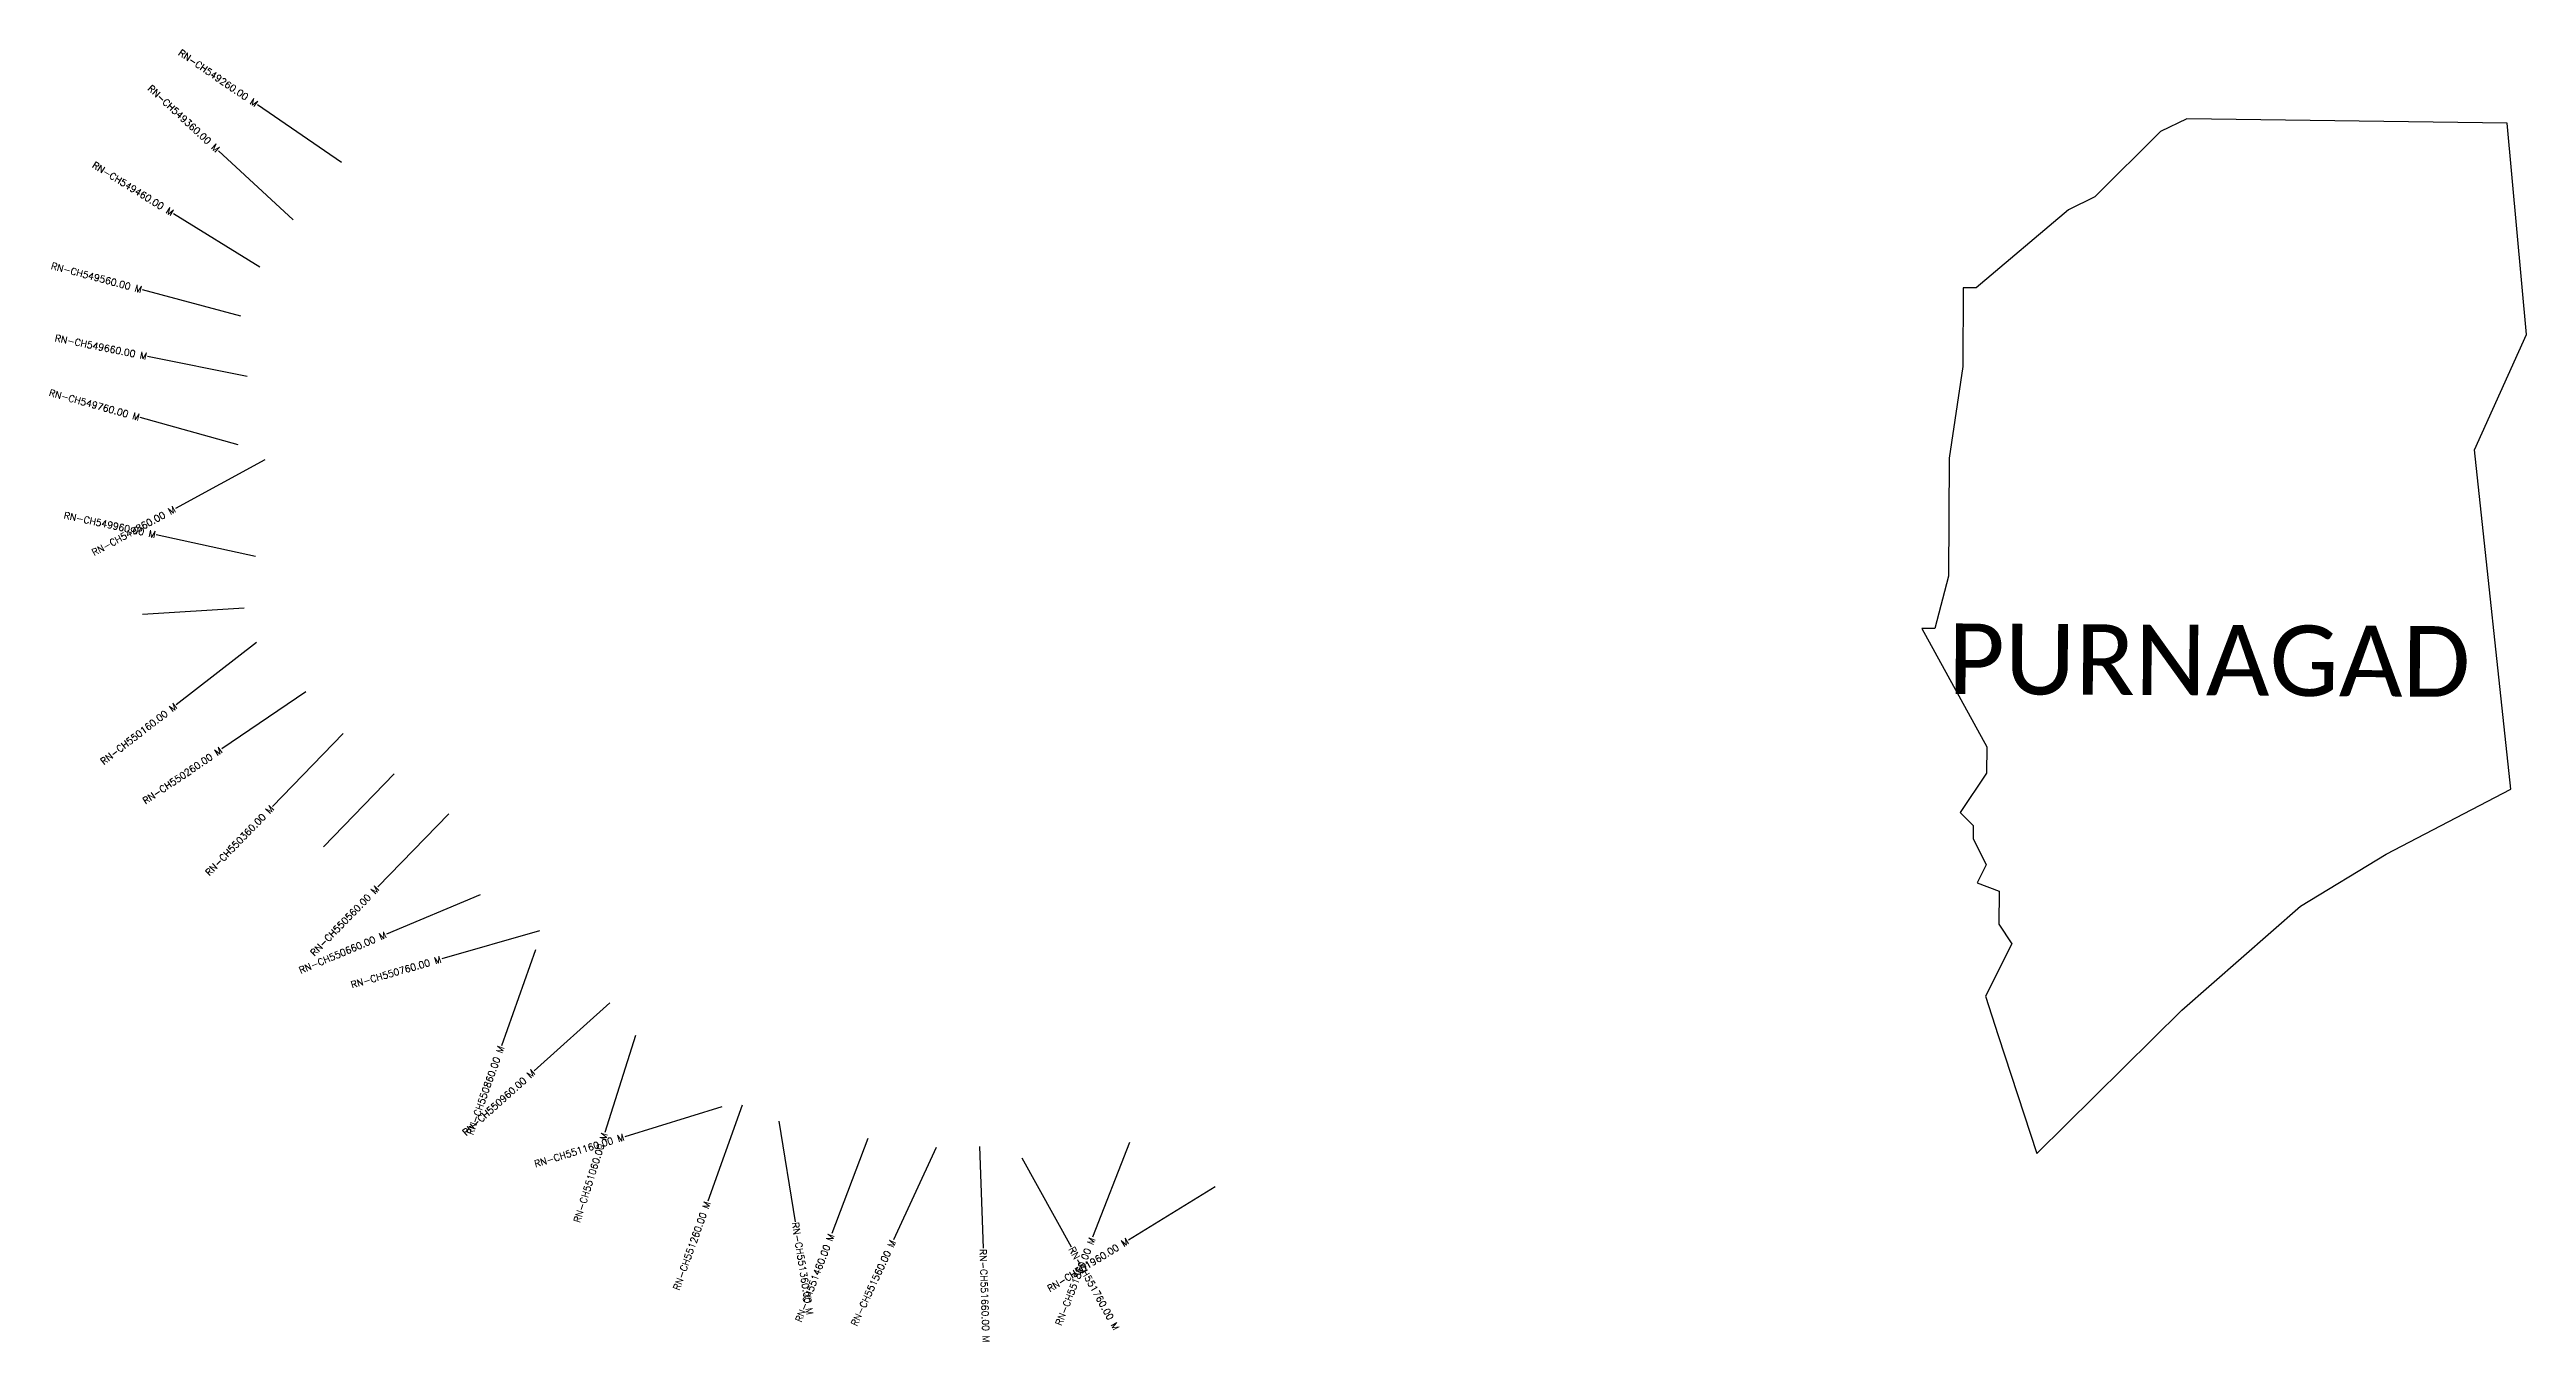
# Model space of a CAD drawing. Header units: metres. Extents: x 318184 to 321837, y 1858998 to 1860903.
import ezdxf
from ezdxf.enums import TextEntityAlignment as Align

# ---------------------------------------------------------------- set-up
doc = ezdxf.new("R2010")
doc.units = ezdxf.units.M
for name, color, linetype in [('CS', 134, 'Continuous'), ('CSMark', 6, 'Continuous'), ('VILLAGE BOUNDRY', 10, 'Continuous'), ('VILLAGE NAME', 250, 'Continuous')]:
    doc.layers.add(name, color=color, linetype=linetype)
doc.styles.get("Standard").update_dxf_attribs({"font": 'simplex.shx'})

msp = doc.modelspace()

# ---------------------------------------------------------------- linework, layer by layer
at = {"layer": 'CS'}
for p, q in [((318614.5, 1860736.9), (318490.7, 1860821.6)), ((318543.4, 1860651.9), (318433.3, 1860753.8)), ((318494.3, 1860582.2), (318366.7, 1860661.2)), ((318466, 1860510), (318321.1, 1860548.8)), ((318475.5, 1860420.9), (318328.5, 1860450.6)), ((318462.2, 1860320.3), (318317.7, 1860360.5)), ((318501.7, 1860298.1), (318369.8, 1860226.7)), ((318488, 1860155.9), (318341.4, 1860187.4)), ((318471, 1860079.3), (318321.3, 1860070)), ((318489.5, 1860028.7), (318370.9, 1859936.9)), ((318562.2, 1859956.2), (318438, 1859872)), ((318617.3, 1859894.9), (318512.9, 1859787.2)), ((318692.3, 1859835.3), (318588.1, 1859727.4)), ((318772.8, 1859776), (318668.2, 1859668.5)), ((318819.1, 1859656.9), (318680.8, 1859598.7)), ((318906.5, 1859603.9), (318762.4, 1859562.3)), ((318900.9, 1859575.6), (318850.5, 1859434.3)), ((319010.4, 1859497.3), (318898.7, 1859397.2)), ((319048, 1859449.5), (319003.1, 1859306.4)), ((319175.7, 1859344), (319032.3, 1859300.1)), ((319205.3, 1859346.4), (319154.9, 1859205.1)), ((319259.6, 1859322.9), (319283.6, 1859174.8)), ((319391, 1859297.5), (319337.6, 1859157.4)), ((319491.6, 1859284), (319428.5, 1859147.9)), ((319555.6, 1859285.5), (319560.7, 1859135.5)), ((319776.9, 1859291.7), (319722.3, 1859151.9)), ((319617.7, 1859268.7), (319690.5, 1859137.6)), ((319902.9, 1859226.1), (319775.1, 1859147.6))]:
    msp.add_line(p, q, dxfattribs=at)
at = {"layer": 'VILLAGE BOUNDRY'}
msp.add_lwpolyline([(321836.9, 1860482.8), (321808.5, 1860794.9), (321336.2, 1860801.3), (321297.4, 1860782.2), (321200.3, 1860686.1), (321161.5, 1860666.9), (321025.4, 1860551.7), (321006.1, 1860551.8), (321005.5, 1860435.8), (320985.4, 1860300.5), (320984.4, 1860126.5), (320964.6, 1860049.3), (320945.3, 1860049.4), (321041, 1859874.9), (321040.8, 1859836.2), (321001.8, 1859778.4), (321021, 1859759), (321020.9, 1859739.7), (321040, 1859700.9), (321026.6, 1859674.7), (321059.1, 1859662.1), (321058.8, 1859613.7), (321078, 1859584.6), (321038.9, 1859507.5), (321057.9, 1859449.4), (321114.9, 1859275.1), (321328.8, 1859486.5), (321503.7, 1859640.2), (321629.8, 1859716.8), (321814, 1859812.5), (321760.3, 1860313.2)], close=True, dxfattribs=at)

# ---------------------------------------------------------------- texts
at = {"layer": 'CSMark'}
for s, rotation, p in [('RN-CH549260.00 M', 325.632, (318489.8, 1860822.2)), ('RN-CH549360.00 M', 317.215, (318432.6, 1860754.5)), ('RN-CH549460.00 M', 328.2448, (318365.9, 1860661.7)), ('RN-CH549560.00 M', 345.0314, (318320.1, 1860549.1)), ('RN-CH549660.00 M', 348.5586, (318327.5, 1860450.8)), ('RN-CH549760.00 M', 344.4584, (318316.7, 1860360.7)), ('RN-CH549860.00 M', 28.4193, (318368.9, 1860226.3)), ('RN-CH549960.00 M', 347.854, (318340.4, 1860187.7)), ('RN-CH550160.00 M', 37.7458, (318370.1, 1859936.3)), ('RN-CH550260.00 M', 34.1283, (318437.2, 1859871.4)), ('RN-CH550360.00 M', 45.8926, (318512.3, 1859786.4)), ('RN-CH550560.00 M', 45.7435, (318667.5, 1859667.8)), ('RN-CH550660.00 M', 22.8155, (318679.9, 1859598.4)), ('RN-CH550760.00 M', 16.0986, (318761.4, 1859562)), ('RN-CH550860.00 M', 70.3906, (318850.2, 1859433.4)), ('RN-CH550960.00 M', 41.8591, (318897.9, 1859396.5)), ('RN-CH551160.00 M', 17.0077, (319031.3, 1859299.9)), ('RN-CH551060.00 M', 72.5528, (319002.8, 1859305.5)), ('RN-CH551260.00 M', 70.3417, (319154.5, 1859204.2)), ('RN-CH551460.00 M', 69.1557, (319337.3, 1859156.4)), ('RN-CH551560.00 M', 65.1466, (319428.1, 1859147)), ('RN-CH551960.00 M', 31.5595, (319774.3, 1859147.1)), ('RN-CH551860.00 M', 68.6649, (319722, 1859151))]:
    msp.add_text(s, height=10, rotation=rotation, dxfattribs=at).set_placement(p, align=Align.MIDDLE_RIGHT)
for s, rotation, p in [('RN-CH551360.00 M', 279.2064, (319283.7, 1859173.9)), ('RN-CH551760.00 M', 299.043, (319691, 1859136.7)), ('RN-CH551660.00 M', 271.951, (319560.7, 1859134.5))]:
    msp.add_text(s, height=10, rotation=rotation, dxfattribs=at).set_placement(p, align=Align.MIDDLE_LEFT)
at = {"layer": 'VILLAGE NAME', "insert": (320984, 1860057), "char_height": 104.042, "attachment_point": 1, "rotation": 359.6762}
msp.add_mtext_dynamic_manual_height_columns('{\\fCalibri|b0|i0|c0|p34;PURNAGAD}', width=1274.292, gutter_width=520.2, heights=[0], dxfattribs=at)

doc.saveas('drawing.dxf')
